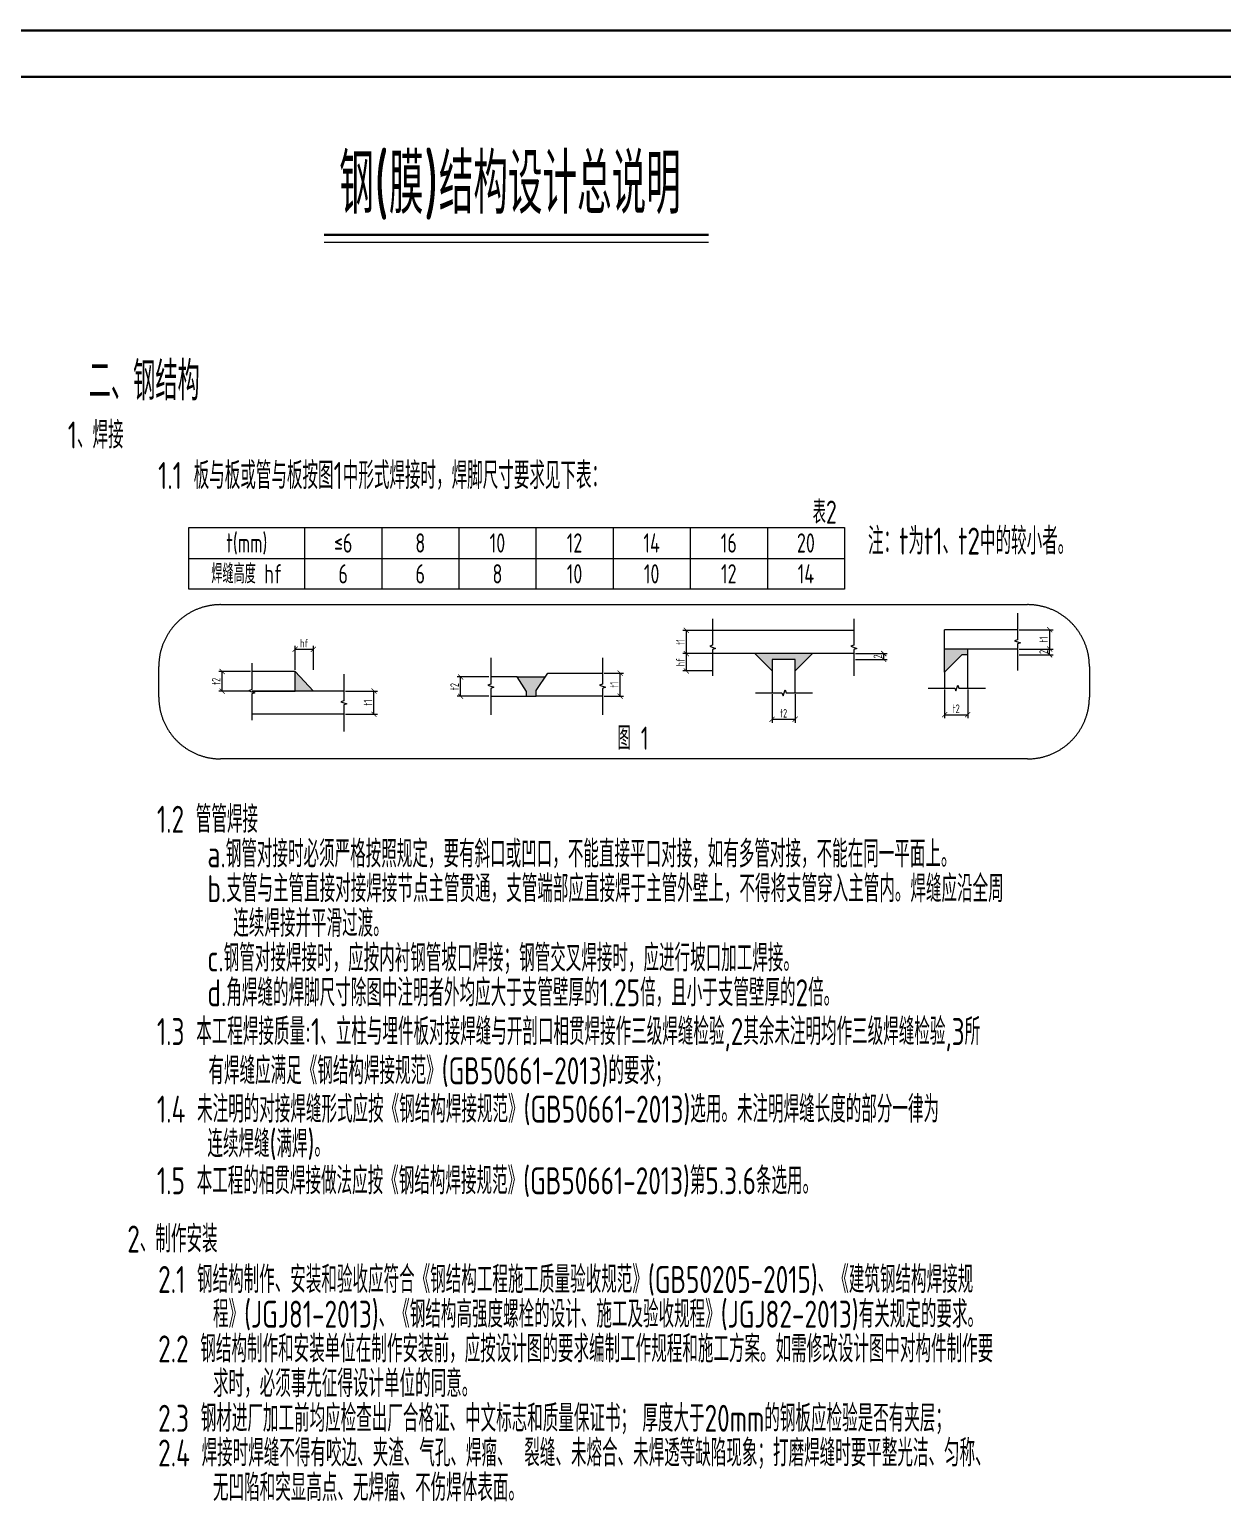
# Model space of a CAD drawing. Header units: millimetres. Extents: x -145765 to 32960, y 14307 to 133157.
# Drawn here: x -66708 to -61554, y 64710 to 71079 of the extents above; entities that cross this region are included whole.
import ezdxf
from ezdxf.enums import TextEntityAlignment as Align

# ---------------------------------------------------------------- set-up
doc = ezdxf.new("R2010")
doc.units = ezdxf.units.MM
doc.header["$LTSCALE"] = 1000
doc.linetypes.add('DASHED', pattern=[19.05, 12.7, -6.35])
doc.layers.add('0-cxFrame', color=155, linetype='Continuous')
doc.layers.add('A-TEXT', color=61, linetype='Continuous')
doc.layers.add('0-cxText', color=131, linetype='Continuous', lineweight=25)
doc.layers.add('COMMENT', color=2, linetype='Continuous', lineweight=13)
doc.styles.add('cx_tuming', font='')
doc.styles.add('cx_tuqian1', font='')
doc.styles.add('DIM', font='gbenor.shx', dxfattribs={"width": 0.72, "bigfont": 'gbcbig.shx'})
doc.styles.add('黑体', font='@TSSDENG', dxfattribs={"width": 0.9, "bigfont": '@TSSDCHN'})
doc.styles.get('cx_tuming').set_extended_font_data('SimHei')
doc.styles.get('cx_tuqian1').set_extended_font_data('SimSun')

# ---------------------------------------------------------------- blocks, each defined once
blk = doc.blocks.new('$RECOVER_100624122110-0')
at = {"color": 0, "linetype": 'ByBlock', "const_width": 0.15}
blk.add_lwpolyline([(-0.5, -0.5), (0.5, 0.5)], dxfattribs=at)
blk = doc.blocks.new('TK22.A1 L(Dragon)')
at = {"layer": '0-cxFrame', "color": 7, "const_width": 0.5}
blk.add_lwpolyline([(0, 0), (-841, 0), (-841, 594), (0, 594)], close=True, dxfattribs=at)
at = {"layer": '0-cxFrame', "const_width": 0.5}
blk.add_lwpolyline([(-80, 10), (-821, 10), (-821, 584), (-80, 584)], close=True, dxfattribs=at)
at = {"style": '黑体', "flags": 4}
blk.add_attdef('图幅', text='', height=3.3, dxfattribs=at).set_placement((-40, 3), align=Align.RIGHT)
at = {"layer": '0-cxText', "flags": 4}
for tag, height, style, p in [('建设单位', 3.5, 'cx_tuming', (-45, 240)), ('项目名称', 3.5, 'cx_tuming', (-45, 210)), ('子项名称', 3.5, 'cx_tuming', (-45, 180)), ('工程编号', 3.3, 'cx_tuqian1', (-35, 165)), ('图名1', 3.5, 'cx_tuming', (-45, 87)), ('图名2', 3.5, 'cx_tuming', (-45, 79)), ('图名3', 3.5, 'cx_tuming', (-45, 71)), ('出图日期', 3.3, 'cx_tuqian1', (-39, 60)), ('专业', 3.3, 'cx_tuqian1', (-55, 52)), ('图号', 3.3, 'cx_tuqian1', (-55, 44)), ('版次', 3.3, 'cx_tuqian1', (-20, 44))]:
    blk.add_attdef(tag, text='', height=height, dxfattribs=dict(at, style=style)).set_placement(p, align=Align.MIDDLE)
at = {"layer": 'Defpoints', "color": 6, "flags": 4}
for tag, height, style, p in [('tufu', 3.3, '黑体', (-12, 12)), ('dwfname', 4, 'cx_tuqian1', (-80, 3))]:
    blk.add_attdef(tag, text='', height=height, dxfattribs=dict(at, style=style)).set_placement(p, align=Align.RIGHT)

msp = doc.modelspace()

# ---------------------------------------------------------------- hatches: boundary and pattern name
at = {"layer": 'A-TEXT', "lineweight": 9}
for points in [[(-62754.8, 68301.9), (-62679.9, 68376.9), (-62654.9, 68376.9), (-62654.9, 68401.9), (-62754.8, 68401.9)], [(-63575.2, 68382.1), (-63500.3, 68307.2), (-63500.3, 68357.2), (-63400.3, 68357.2), (-63400.3, 68307.2), (-63325.4, 68382.1)], [(-65560.5, 68304.4), (-65560.5, 68220.2), (-65481.6, 68220.2)], [(-64479.6, 68281.1), (-64601.9, 68281.1), (-64560.3, 68218.6), (-64560.3, 68197.8), (-64518.6, 68197.8), (-64518.6, 68222.5)]]:
    msp.add_hatch(color=256, dxfattribs=at).paths.add_polyline_path(points)

# ---------------------------------------------------------------- linework, layer by layer
for p, q in [((-65435.7, 70160, 4928), (-63775.5, 70160, 4928)), ((-63760.3, 68482.1, -0.2), (-63885.3, 68482.1, -0.2)), ((-63870.5, 68382.1, -0.2), (-63870.5, 68482.1, -0.2)), ((-63147.7, 68482.1, -0.2), (-63752.9, 68482.1, -0.2)), ((-62440.4, 68485.2, -0.2), (-62754.8, 68485.2, -0.2)), ((-62754.8, 68301.9, -0.2), (-62754.8, 68485.2, -0.2)), ((-62433, 68485.2, -0.2), (-62286.5, 68485.2, -0.2)), ((-62301.3, 68485.2, -0.2), (-62301.3, 68401.9, -0.2)), ((-65560.5, 68311.8, -0.2), (-65560.5, 68415.7, -0.2)), ((-65560.5, 68400.9, -0.2), (-65481.6, 68400.9, -0.2)), ((-65481.6, 68311.8, -0.2), (-65481.6, 68415.7, -0.2)), ((-62440.4, 68401.9, -0.2), (-62754.8, 68401.9, -0.2)), ((-62654.9, 68376.9, -0.2), (-62654.9, 68401.9, -0.2)), ((-62433, 68401.9, -0.2), (-62286.5, 68401.9, -0.2)), ((-62433, 68401.9, -0.2), (-62286.5, 68401.9, -0.2)), ((-62301.3, 68376.9, -0.2), (-62301.3, 68401.9, -0.2)), ((-63760.3, 68382.1, -0.2), (-63885.3, 68382.1, -0.2)), ((-63760.3, 68382.1, -0.2), (-63885.3, 68382.1, -0.2)), ((-63870.5, 68307.2, -0.2), (-63870.5, 68382.1, -0.2)), ((-63147.7, 68382.1, -0.2), (-63752.9, 68382.1, -0.2)), ((-63500.3, 68307.2, -0.2), (-63575.2, 68382.1, -0.2)), ((-63400.3, 68307.2, -0.2), (-63325.4, 68382.1, -0.2)), ((-63140.3, 68382.1, -0.2), (-63002.8, 68382.1, -0.2)), ((-63140.3, 68357.2, -0.2), (-63002.8, 68357.2, -0.2)), ((-63017.6, 68357.2, -0.2), (-63017.6, 68382.1, -0.2)), ((-62433, 68376.9, -0.2), (-62286.5, 68376.9, -0.2)), ((-65752.9, 68304.4, -0.2), (-65890.4, 68304.4, -0.2)), ((-65875.6, 68220.2, -0.2), (-65875.6, 68304.4, -0.2)), ((-65560.5, 68304.4, -0.2), (-65745.5, 68304.4, -0.2)), ((-65560.5, 68220.2, -0.2), (-65560.5, 68304.4, -0.2)), ((-65560.5, 68304.4, -0.2), (-65481.6, 68220.2, -0.2)), ((-64723.2, 68281.1, -0.2), (-64860.6, 68281.1, -0.2)), ((-64845.8, 68197.8, -0.2), (-64845.8, 68281.1, -0.2)), ((-64601.9, 68281.1, -0.2), (-64479.6, 68281.1, -0.2)), ((-64225, 68297.8, -0.2), (-64141.3, 68297.8, -0.2)), ((-64156.2, 68197.8, -0.2), (-64156.2, 68297.8, -0.2)), ((-63760.3, 68307.2, -0.2), (-63885.3, 68307.2, -0.2)), ((-65752.9, 68220.2, -0.2), (-65890.4, 68220.2, -0.2)), ((-65350.6, 68220.2, -0.2), (-65745.5, 68220.2, -0.2)), ((-65745.5, 68220.2, -0.2), (-65560.5, 68220.2, -0.2)), ((-65343.2, 68220.2, -0.2), (-65205.1, 68220.2, -0.2)), ((-65219.9, 68120.3, -0.2), (-65219.9, 68220.2, -0.2)), ((-63500.3, 68207.1, -0.2), (-63500.3, 68083.6, -0.2)), ((-63400.3, 68207.1, -0.2), (-63400.3, 68083.6, -0.2)), ((-62754.8, 68226.8, -0.2), (-62754.8, 68103.3, -0.2)), ((-62654.9, 68226.8, -0.2), (-62654.9, 68103.3, -0.2)), ((-64723.2, 68197.8, -0.2), (-64860.6, 68197.8, -0.2)), ((-64560.3, 68197.8, -0.2), (-64518.6, 68197.8, -0.2)), ((-64225, 68197.8, -0.2), (-64141.3, 68197.8, -0.2)), ((-65350.6, 68120.3, -0.2), (-65745.5, 68120.3, -0.2)), ((-65343.2, 68120.3, -0.2), (-65205.1, 68120.3, -0.2)), ((-63500.3, 68098.4, -0.2), (-63400.3, 68098.4, -0.2)), ((-62754.8, 68118.1, -0.2), (-62654.9, 68118.1, -0.2))]:
    msp.add_line(p, q, dxfattribs=at)
at = {"layer": 'A-TEXT', "lineweight": 9, "const_width": 9.25, "elevation": 4928}
msp.add_lwpolyline([(-65435, 70191.4), (-63773.5, 70191.4)], dxfattribs=at)
at = {"layer": 'A-TEXT', "linetype": 'DASHED', "lineweight": 9, "ltscale": 2}
msp.add_lwpolyline([(-65882.6, 68593.5), (-62396.1, 68593.5, -0.414214), (-62129.4, 68326.7), (-62129.4, 68194, -0.414214), (-62396.1, 67927.2), (-65882.6, 67927.2, -0.414214), (-66149.4, 68194), (-66149.4, 68326.7, -0.414214)], format="xyb", close=True, dxfattribs=at)
at = {"layer": 'A-TEXT', "lineweight": 9}
for points, elevation in [([(-63756.8, 68532.3), (-63756.8, 68418.3), (-63769.5, 68413.7), (-63744.1, 68404.4), (-63756.8, 68399.8), (-63756.8, 68285.8)], 4928), ([(-63147.4, 68532.3), (-63147.4, 68418.3), (-63160.1, 68413.7), (-63134.6, 68404.4), (-63147.4, 68399.8), (-63147.4, 68285.8)], 4928), ([(-62440.4, 68556.2), (-62440.4, 68442.2), (-62453.2, 68437.6), (-62427.7, 68428.3), (-62440.4, 68423.7), (-62440.4, 68309.7)], 4928), ([(-65747.4, 68340.6), (-65747.4, 68226.6), (-65760.1, 68221.9), (-65734.6, 68212.7), (-65747.4, 68208.1), (-65747.4, 68094.1)], 4928), ([(-64715.1, 68364.2), (-64715.1, 68250.2), (-64727.8, 68245.6), (-64702.4, 68236.4), (-64715.1, 68231.7), (-64715.1, 68117.7)], 4928), ([(-64232.9, 68364.2), (-64232.9, 68250.2), (-64245.6, 68245.6), (-64220.2, 68236.4), (-64232.9, 68231.7), (-64232.9, 68117.7)], 4928), ([(-63400.3, 68214.5), (-63400.3, 68307.2), (-63400.3, 68357.2), (-63500.3, 68357.2), (-63500.3, 68307.2), (-63500.3, 68214.5)], -0.2), ([(-62654.9, 68234.2), (-62654.9, 68376.9), (-62654.9, 68376.9), (-62679.9, 68376.9), (-62754.8, 68301.9), (-62754.8, 68234.2)], -0.2), ([(-65350.1, 68292.5), (-65350.1, 68178.5), (-65362.8, 68173.9), (-65337.3, 68164.6), (-65350.1, 68160), (-65350.1, 68046)], 4928), ([(-64715.8, 68197.8), (-64560.3, 68197.8), (-64560.3, 68197.8), (-64560.3, 68218.6), (-64601.9, 68281.1), (-64715.8, 68281.1)], -0.2), ([(-64232.4, 68197.8), (-64518.5, 68197.8), (-64518.5, 68197.8), (-64518.5, 68222.7), (-64468.5, 68297.8), (-64232.4, 68297.8)], -0.2), ([(-63571.4, 68212.8), (-63457.4, 68212.8), (-63452.8, 68200.1), (-63443.5, 68225.5), (-63438.9, 68212.8), (-63324.9, 68212.8)], 4928), ([(-62825.4, 68233.3), (-62711.4, 68233.3), (-62706.8, 68220.6), (-62697.5, 68246), (-62692.9, 68233.3), (-62578.9, 68233.3)], 4928)]:
    msp.add_lwpolyline(points, dxfattribs=dict(at, elevation=elevation))
at = {"layer": 'COMMENT', "lineweight": 9}
for p, q in [((-65519.3, 68926.6), (-65519.3, 68660.1)), ((-65186.2, 68926.6), (-65186.2, 68660.1)), ((-64853.1, 68926.6), (-64853.1, 68660.1)), ((-64520, 68926.6), (-64520, 68660.1)), ((-64186.9, 68926.6), (-64186.9, 68660.1)), ((-63853.7, 68926.6), (-63853.7, 68660.1)), ((-63520.6, 68926.6), (-63520.6, 68660.1)), ((-66019, 68793.4), (-63187.5, 68793.4))]:
    msp.add_line(p, q, dxfattribs=at)
msp.add_lwpolyline([(-66019, 68926.6), (-63187.5, 68926.6), (-63187.5, 68660.1), (-66019, 68660.1)], close=True, dxfattribs=at)

# ---------------------------------------------------------------- block references
at = {"layer": '0-cxFrame', "xscale": 20, "yscale": 20, "zscale": 20}
msp.add_blockref('TK22.A1 L(Dragon)', (-56157.1, 59193.5), dxfattribs=at)
at = {"layer": 'A-TEXT', "lineweight": 9}
for p, xscale, yscale, zscale, rotation in [((-63870.5, 68482.1, -0.2), 22.20810302503615, 22.20810302503615, 22.20810302503615, 90), ((-62301.3, 68485.2, -0.2), 22.20810302503615, 22.20810302503615, 22.20810302503615, 90), ((-65560.5, 68400.9, -0.2), 22.20810304227494, 22.20810304227494, 22.20810304227494, 180), ((-62301.3, 68401.9, -0.2), 22.20810302503615, 22.20810302503615, 22.20810302503615, 270), ((-62301.3, 68401.9, -0.2), 22.20810302503615, 22.20810302503615, 22.20810302503615, 90), ((-63870.5, 68382.1, -0.2), 22.20810302503615, 22.20810302503615, 22.20810302503615, 270), ((-63870.5, 68382.1, -0.2), 22.20810302503615, 22.20810302503615, 22.20810302503615, 90), ((-63017.6, 68382.1, -0.2), 22.20810302503615, 22.20810302503615, 22.20810302503615, 90), ((-63017.6, 68357.2, -0.2), 22.20810302503615, 22.20810302503615, 22.20810302503615, 270), ((-62301.3, 68376.9, -0.2), 22.20810302503615, 22.20810302503615, 22.20810302503615, 270), ((-65875.6, 68304.4, -0.2), 22.20810302503615, 22.20810302503615, 22.20810302503615, 90), ((-64845.8, 68281.1, -0.2), 22.20810302503615, 22.20810302503615, 22.20810302503615, 90), ((-64156.2, 68297.8, -0.2), 22.20810302503615, 22.20810302503615, 22.20810302503615, 90), ((-63870.5, 68307.2, -0.2), 22.20810302503615, 22.20810302503615, 22.20810302503615, 270), ((-65875.6, 68220.2, -0.2), 22.20810302503615, 22.20810302503615, 22.20810302503615, 270), ((-65219.9, 68220.2, -0.2), 22.20810302503615, 22.20810302503615, 22.20810302503615, 90), ((-64845.8, 68197.8, -0.2), 22.20810302503615, 22.20810302503615, 22.20810302503615, 270), ((-64156.2, 68197.8, -0.2), 22.20810302503615, 22.20810302503615, 22.20810302503615, 270), ((-65219.9, 68120.3, -0.2), 22.20810302503615, 22.20810302503615, 22.20810302503615, 270), ((-63500.3, 68098.4, -0.2), 22.20810304227494, 22.20810304227494, 22.20810304227494, 180), ((-62754.8, 68118.1, -0.2), 22.20810304227494, 22.20810304227494, 22.20810304227494, 180)]:
    msp.add_blockref('$RECOVER_100624122110-0', p, dxfattribs=dict(at, xscale=xscale, yscale=yscale, zscale=zscale, rotation=rotation))
at = {"layer": 'A-TEXT', "lineweight": 9, "xscale": 22.20810304227494, "yscale": 22.20810304227494, "zscale": 22.20810304227494}
for p in [(-65481.6, 68400.9, -0.2), (-63400.3, 68098.4, -0.2), (-62654.9, 68118.1, -0.2)]:
    msp.add_blockref('$RECOVER_100624122110-0', p, dxfattribs=at)

# ---------------------------------------------------------------- texts
at = {"layer": 'A-TEXT', "lineweight": 9, "style": 'DIM', "width": 0.8}
msp.add_text('钢(膜)结构设计总说明', height=259.068, dxfattribs=at).set_placement((-65369.7, 70282.4, 5058.7))
for s, height, p in [('二、钢结构', 166.56, (-66452.1, 69559.5)), ('1、焊接', 116.59, (-66542.5, 69326.4)), ('1.1 板与板或管与板按图1中形式焊接时，焊脚尺寸要求见下表：', 116.593, (-66152.3, 69151.5)), ('注：t为t1、t2中的较小者。', 116.593, (-63085.9, 68868.1)), ('1.2 管管焊接', 116.59, (-66157.4, 67666.2)), ('a.钢管对接时必须严格按照规定，要有斜口或凹口，不能直接平口对接，如有多管对接，不能在同一平面上。', 116.593, (-65939.4, 67516.3)), ('b.支管与主管直接对接焊接节点主管贯通，支管端部应直接焊于主管外壁上，不得将支管穿入主管内。焊缝应沿全周', 116.593, (-65939.4, 67366.4)), ('连续焊接并平滑过渡。', 116.59, (-65827.7, 67216.5)), ('c.钢管对接焊接时，应按内衬钢管坡口焊接；钢管交叉焊接时，应进行坡口加工焊接。', 116.593, (-65939.4, 67066.6)), ('d.角焊缝的焊脚尺寸除图中注明者外均应大于支管壁厚的1.25倍，且小于支管壁厚的2倍。', 116.593, (-65939.4, 66916.7)), ('1.3 本工程焊接质量:1、立柱与埋件板对接焊缝与开剖口相贯焊接作三级焊缝检验,2其余未注明均作三级焊缝检验,3所', 116.593, (-66157.4, 66748.9)), ('有焊缝应满足《钢结构焊接规范》(GB50661-2013)的要求；', 116.593, (-65934.7, 66579.6)), ('1.4 未注明的对接焊缝形式应按《钢结构焊接规范》(GB50661-2013)选用。未注明焊缝长度的部分一律为', 116.593, (-66157.4, 66413.9)), ('连续焊缝(满焊)。', 116.59, (-65939.4, 66264)), ('1.5 本工程的相贯焊接做法应按《钢结构焊接规范》(GB50661-2013)第5.3.6条选用。', 116.593, (-66157.4, 66104.4)), ('2、制作安装', 116.59, (-66285.5, 65852.7)), ('2.1 钢结构制作、安装和验收应符合《钢结构工程施工质量验收规范》(GB50205-2015)、《建筑钢结构焊接规', 116.593, (-66152.3, 65677.9)), ('程》(JGJ81-2013)、《钢结构高强度螺栓的设计、施工及验收规程》(JGJ82-2013)有关规定的要求。', 116.593, (-65915.1, 65528)), ('2.2 钢结构制作和安装单位在制作安装前，应按设计图的要求编制工作规程和施工方案。如需修改设计图中对构件制作要', 116.593, (-66152.3, 65378)), ('求时，必须事先征得设计单位的同意。', 116.593, (-65915.1, 65228.1)), ('2.3 钢材进厂加工前均应检查出厂合格证、中文标志和质量保证书；', 116.593, (-66152.3, 65078.2)), ('厚度大于20mm的钢板应检验是否有夹层；', 116.593, (-64060.4, 65078.2)), ('2.4 焊接时焊缝不得有咬边、夹渣、气孔、焊瘤、 裂缝、未熔合、未焊透等缺陷现象；打磨焊缝时要平整光洁、匀称、', 116.593, (-66152.3, 64928.3)), ('无凹陷和突显高点、无焊瘤、不伤焊体表面。', 116.593, (-65915.1, 64778.4))]:
    msp.add_text(s, height=height, dxfattribs=at).set_placement(p, align=Align.MIDDLE_LEFT)
msp.add_text('表2', height=99.94, dxfattribs=at).set_placement((-63220.8, 68993.2), align=Align.MIDDLE_RIGHT)
for s, height, p in [('t(mm)', 83.28, (-65769.2, 68860)), ('≤6', 83.28, (-65352.8, 68860)), ('8', 83.3, (-65019.7, 68860)), ('10', 83.28, (-64686.5, 68860)), ('12', 83.28, (-64353.4, 68860)), ('14', 83.28, (-64020.3, 68860)), ('16', 83.28, (-63687.2, 68860)), ('20', 83.28, (-63354.1, 68860)), ('焊缝高度 hf', 83.28, (-65769.2, 68726.7)), ('6', 83.3, (-65352.8, 68726.7)), ('6', 83.3, (-65019.7, 68726.7)), ('8', 83.3, (-64686.5, 68726.7)), ('10', 83.28, (-64353.4, 68726.7)), ('10', 83.28, (-64020.3, 68726.7)), ('12', 83.28, (-63687.2, 68726.7)), ('14', 83.28, (-63354.1, 68726.7))]:
    msp.add_text(s, height=height, dxfattribs=at).set_placement(p, align=Align.MIDDLE_CENTER)
at = {"layer": 'A-TEXT', "lineweight": 9, "ltscale": 0.3, "style": 'DIM', "width": 0.8}
msp.add_text('图 1', height=99.94, dxfattribs=at).set_placement((-64168.1, 67966.6))
at = {"layer": 'A-TEXT', "lineweight": 9, "char_height": 37.01, "attachment_point": 5, "style": 'DIM'}
for s, insert in [('hf', (-65521, 68426.8, -0.2)), ('t2', (-62704.9, 68144, -0.2)), ('t2', (-63450.3, 68124.3, -0.2))]:
    msp.add_mtext(s, dxfattribs=dict(at, insert=insert))
at = {"layer": 'A-TEXT', "lineweight": 9, "attachment_point": 5, "rotation": 90, "style": 'DIM'}
for s, insert, char_height in [('t1', (-63896.4, 68432.1, -0.2), 37.01), ('t1', (-62327.2, 68443.5, -0.2), 37.01), ('hf', (-63896.4, 68344.7, -0.2), 37.01), ('2', (-63043.5, 68369.7, -0.2), 37), ('2', (-62327.2, 68389.4, -0.2), 37), ('t2', (-65901.5, 68262.3, -0.2), 37.01), ('t2', (-64871.7, 68239.5, -0.2), 37.01), ('t1', (-64182.1, 68247.8, -0.2), 37.01), ('t1', (-65245.8, 68170.3, -0.2), 37.01)]:
    msp.add_mtext(s, dxfattribs=dict(at, insert=insert, char_height=char_height))

doc.saveas('drawing.dxf')
